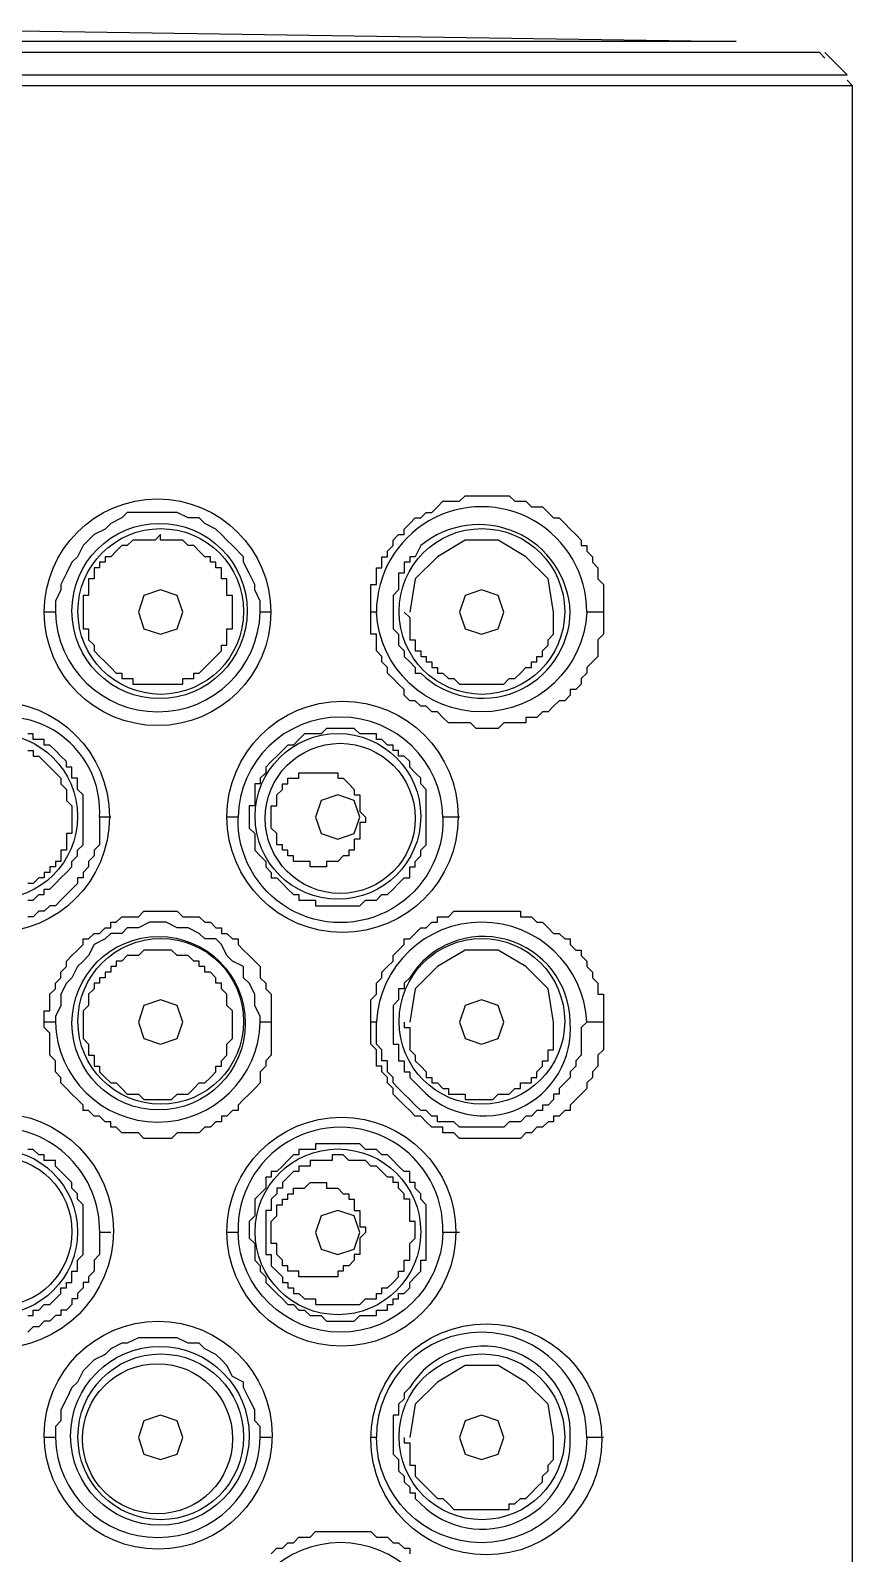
# Model space of a CAD drawing. Extents: x -1585 to -1165, y -4178 to -3881.
# Drawn here: x -1410.88 to -1406.47, y -3975.06 to -3966.88 of the extents above; entities that cross this region are included whole.
import ezdxf

# ---------------------------------------------------------------- set-up
doc = ezdxf.new("R2010")
doc.units = 0
doc.header["$LTSCALE"] = 7
doc.layers.add('DWG', color=7, linetype='CONTINUOUS')

msp = doc.modelspace()

# ---------------------------------------------------------------- linework, layer by layer
at = {"layer": 'DWG'}
for points in [[(-1415.0641, -3966.9416), (-1411.0776, -3966.8821), (-1407.0911, -3966.9416), (-1415.0343, -3966.9416)], [(-1415.5103, -3967.0011), (-1415.6591, -3967.1201), (-1406.4961, -3967.1201), (-1406.6151, -3967.0011)], [(-1406.6151, -3967.0308), (-1406.6448, -3967.0011), (-1406.6746, -3967.0011), (-1406.7043, -3967.0011), (-1406.7341, -3967.0011), (-1406.7638, -3967.0011), (-1406.7936, -3967.0011), (-1406.8233, -3967.0011), (-1406.8531, -3967.0011), (-1406.8828, -3967.0011), (-1406.9126, -3967.0011), (-1406.9721, -3967.0011), (-1407.0018, -3967.0011), (-1407.0316, -3967.0011), (-1407.0911, -3967.0011), (-1407.1506, -3967.0011), (-1407.2101, -3967.0011), (-1407.2398, -3967.0011), (-1407.2993, -3967.0011), (-1407.3588, -3967.0011), (-1407.4481, -3967.0011), (-1407.5076, -3967.0011), (-1407.5671, -3967.0011), (-1407.6266, -3967.0011), (-1407.7158, -3967.0011), (-1407.7753, -3967.0011), (-1407.8646, -3967.0011), (-1407.9538, -3967.0011), (-1408.0133, -3967.0011), (-1408.1026, -3967.0011), (-1408.1918, -3967.0011), (-1408.2811, -3967.0011), (-1408.3703, -3967.0011), (-1408.4596, -3967.0011), (-1408.5488, -3967.0011), (-1408.6381, -3967.0011), (-1408.7273, -3967.0011), (-1408.8463, -3967.0011), (-1408.9356, -3967.0011), (-1409.0248, -3967.0011), (-1409.1438, -3967.0011), (-1409.2331, -3967.0011), (-1409.3223, -3967.0011), (-1409.4413, -3967.0011), (-1409.8578, -3967.0011), (-1410.2446, -3967.0011), (-1410.4528, -3967.0011), (-1410.6611, -3967.0011), (-1410.8693, -3967.0011), (-1411.0776, -3967.0011)], [(-1406.4663, -3967.1796), (-1406.4961, -3967.1498)], [(-1409.5901, -3970.0058), (-1409.6198, -3970.0058), (-1409.6496, -3970.0058), (-1409.6496, -3969.9463), (-1409.6793, -3969.8868), (-1409.6793, -3969.8571), (-1409.7091, -3969.7976), (-1409.7388, -3969.7381), (-1409.7388, -3969.7083), (-1409.7983, -3969.6488), (-1409.8281, -3969.6191), (-1409.8578, -3969.5893), (-1409.8876, -3969.5596), (-1409.9471, -3969.5298), (-1409.9768, -3969.5001), (-1410.0363, -3969.5001), (-1410.0958, -3969.4703), (-1410.1553, -3969.4703), (-1410.1851, -3969.4703), (-1410.2446, -3969.4703), (-1410.3041, -3969.4703), (-1410.3636, -3969.4703), (-1410.3933, -3969.5001), (-1410.4528, -3969.5298), (-1410.4826, -3969.5596), (-1410.5421, -3969.5893), (-1410.5718, -3969.6191), (-1410.6016, -3969.6488), (-1410.6313, -3969.7083), (-1410.6611, -3969.7381), (-1410.6908, -3969.7976), (-1410.7206, -3969.8571), (-1410.7206, -3969.8868), (-1410.7503, -3969.9463), (-1410.7503, -3970.0058), (-1410.7801, -3970.0058), (-1410.8098, -3970.0058)], [(-1408.8761, -3970.0058), (-1408.8463, -3970.0356), (-1408.8463, -3970.0653), (-1408.8463, -3970.0951), (-1408.8463, -3970.1248), (-1408.8463, -3970.1546), (-1408.8166, -3970.1546), (-1408.8166, -3970.1843), (-1408.8166, -3970.2141), (-1408.7868, -3970.2141), (-1408.7868, -3970.2438), (-1408.7571, -3970.2438), (-1408.7571, -3970.2736), (-1408.7273, -3970.2736), (-1408.7273, -3970.3033), (-1408.6976, -3970.3033), (-1408.6976, -3970.3331), (-1408.6678, -3970.3331), (-1408.6381, -3970.3628), (-1408.6083, -3970.3628), (-1408.5786, -3970.3926), (-1408.5488, -3970.3926), (-1408.5191, -3970.3926), (-1408.4893, -3970.3926), (-1408.4596, -3970.3926), (-1408.4298, -3970.3926), (-1408.4001, -3970.3926), (-1408.3703, -3970.3926), (-1408.3406, -3970.3926), (-1408.3108, -3970.3628), (-1408.2811, -3970.3628), (-1408.2513, -3970.3331), (-1408.2216, -3970.3033), (-1408.1918, -3970.3033), (-1408.1918, -3970.2736), (-1408.1621, -3970.2736), (-1408.1621, -3970.2438), (-1408.1323, -3970.2438), (-1408.1323, -3970.2141), (-1408.1026, -3970.1843), (-1408.1026, -3970.1546), (-1408.0728, -3970.1248), (-1408.0728, -3970.0951), (-1408.0728, -3970.0653), (-1408.0728, -3970.0356), (-1408.0728, -3970.0058), (-1408.1026, -3969.8273), (-1408.2216, -3969.7083), (-1408.3703, -3969.6191), (-1408.5488, -3969.6191), (-1408.6976, -3969.7083), (-1408.8166, -3969.8273), (-1408.8463, -3970.0058)], [(-1410.8991, -3971.5528), (-1410.8693, -3971.5528), (-1410.8396, -3971.5231), (-1410.8098, -3971.5231), (-1410.8098, -3971.4933), (-1410.7801, -3971.4933), (-1410.7503, -3971.4636), (-1410.7206, -3971.4338), (-1410.6908, -3971.4041), (-1410.6611, -3971.3743), (-1410.6611, -3971.3446), (-1410.6313, -3971.3148), (-1410.6313, -3971.2851), (-1410.6016, -3971.2553), (-1410.6016, -3971.2256), (-1410.6016, -3971.1958), (-1410.6016, -3971.1661), (-1410.6016, -3971.1363), (-1410.6016, -3971.1066), (-1410.6016, -3971.0768), (-1410.6016, -3971.0471), (-1410.6016, -3971.0173), (-1410.6016, -3970.9876), (-1410.6313, -3970.9578), (-1410.6313, -3970.9281), (-1410.6313, -3970.8983), (-1410.6611, -3970.8983), (-1410.6611, -3970.8686), (-1410.6611, -3970.8388), (-1410.6908, -3970.8388), (-1410.6908, -3970.8091), (-1410.7206, -3970.7793), (-1410.7503, -3970.7496), (-1410.7801, -3970.7198), (-1410.8098, -3970.7198), (-1410.8098, -3970.6901), (-1410.8396, -3970.6901), (-1410.8693, -3970.6901), (-1410.8693, -3970.6603), (-1410.8991, -3970.6603)], [(-1410.8991, -3970.7496), (-1410.8693, -3970.7496), (-1410.8693, -3970.7793), (-1410.8396, -3970.7793), (-1410.8098, -3970.8091), (-1410.7801, -3970.8388), (-1410.7503, -3970.8686), (-1410.7206, -3970.8983), (-1410.7206, -3970.9281), (-1410.6908, -3970.9578), (-1410.6908, -3970.9876), (-1410.6908, -3971.0173), (-1410.6611, -3971.0471), (-1410.6611, -3971.0768), (-1410.6611, -3971.1066), (-1410.6611, -3971.1363), (-1410.6611, -3971.1661), (-1410.6611, -3971.1958), (-1410.6908, -3971.1958), (-1410.6908, -3971.2256), (-1410.6908, -3971.2553), (-1410.6908, -3971.2851), (-1410.7206, -3971.2851), (-1410.7206, -3971.3148), (-1410.7206, -3971.3446), (-1410.7503, -3971.3446), (-1410.7503, -3971.3743), (-1410.7801, -3971.3743), (-1410.7801, -3971.4041), (-1410.8098, -3971.4041), (-1410.8098, -3971.4338), (-1410.8396, -3971.4338), (-1410.8693, -3971.4636), (-1410.8991, -3971.4636)], [(-1410.4528, -3971.1066), (-1410.4826, -3971.1066), (-1410.5123, -3971.1066), (-1410.5123, -3971.1363), (-1410.5123, -3971.1661), (-1410.5123, -3971.1958), (-1410.5123, -3971.2256), (-1410.5123, -3971.2553), (-1410.5421, -3971.2851), (-1410.5421, -3971.3148), (-1410.5718, -3971.3446), (-1410.5718, -3971.3743), (-1410.6016, -3971.4041), (-1410.6016, -3971.4338), (-1410.6313, -3971.4338), (-1410.6313, -3971.4636), (-1410.6611, -3971.4933), (-1410.6908, -3971.5231), (-1410.7206, -3971.5528), (-1410.7503, -3971.5826), (-1410.7801, -3971.5826), (-1410.8098, -3971.6123), (-1410.8396, -3971.6123), (-1410.8693, -3971.6421), (-1410.8991, -3971.6421)], [(-1409.5901, -3972.2073), (-1409.6198, -3972.2073), (-1409.6496, -3972.2073), (-1409.6496, -3972.1776), (-1409.6793, -3972.1181), (-1409.6793, -3972.0586), (-1409.7091, -3971.9991), (-1409.7388, -3971.9693), (-1409.7388, -3971.9098), (-1409.7983, -3971.8801), (-1409.8281, -3971.8503), (-1409.8578, -3971.7908), (-1409.8876, -3971.7611), (-1409.9471, -3971.7611), (-1409.9768, -3971.7313), (-1410.0363, -3971.7016), (-1410.0958, -3971.7016), (-1410.1553, -3971.6718), (-1410.1851, -3971.6718), (-1410.2446, -3971.6718), (-1410.3041, -3971.7016), (-1410.3636, -3971.7016), (-1410.3933, -3971.7313), (-1410.4528, -3971.7313), (-1410.4826, -3971.7611), (-1410.5421, -3971.7908), (-1410.5718, -3971.8503), (-1410.6016, -3971.8801), (-1410.6313, -3971.9098), (-1410.6611, -3971.9693), (-1410.6908, -3971.9991), (-1410.7206, -3972.0586), (-1410.7206, -3972.1181), (-1410.7503, -3972.1776), (-1410.7503, -3972.2073), (-1410.7801, -3972.2073), (-1410.8098, -3972.2073)], [(-1408.8761, -3972.2073), (-1408.8761, -3972.2371), (-1408.8463, -3972.2371), (-1408.8463, -3972.2668), (-1408.8463, -3972.2966), (-1408.8463, -3972.3263), (-1408.8463, -3972.3561), (-1408.8166, -3972.3858), (-1408.8166, -3972.4156), (-1408.7868, -3972.4453), (-1408.7571, -3972.4751), (-1408.7571, -3972.5048), (-1408.7273, -3972.5048), (-1408.7273, -3972.5346), (-1408.6976, -3972.5346), (-1408.6678, -3972.5643), (-1408.6381, -3972.5643), (-1408.6381, -3972.5941), (-1408.6083, -3972.5941), (-1408.5786, -3972.5941), (-1408.5488, -3972.5941), (-1408.5488, -3972.6238), (-1408.5191, -3972.6238), (-1408.4893, -3972.6238), (-1408.4596, -3972.6238), (-1408.4298, -3972.6238), (-1408.4001, -3972.6238), (-1408.3703, -3972.5941), (-1408.3406, -3972.5941), (-1408.3108, -3972.5941), (-1408.2811, -3972.5643), (-1408.2513, -3972.5643), (-1408.2513, -3972.5346), (-1408.2216, -3972.5346), (-1408.1918, -3972.5346), (-1408.1918, -3972.5048), (-1408.1621, -3972.5048), (-1408.1621, -3972.4751), (-1408.1323, -3972.4453), (-1408.1323, -3972.4156), (-1408.1026, -3972.4156), (-1408.1026, -3972.3858), (-1408.1026, -3972.3561), (-1408.0728, -3972.3561), (-1408.0728, -3972.3263), (-1408.0728, -3972.2966), (-1408.0728, -3972.2668), (-1408.0728, -3972.2371), (-1408.0728, -3972.2073), (-1408.1026, -3972.0288), (-1408.2216, -3971.9098), (-1408.3703, -3971.8206), (-1408.5488, -3971.8206), (-1408.6976, -3971.9098), (-1408.8166, -3972.0288), (-1408.8463, -3972.2073)], [(-1407.8051, -3972.2073), (-1407.8348, -3972.2073), (-1407.8646, -3972.2073), (-1407.8943, -3972.2073), (-1407.9241, -3972.2371), (-1407.9241, -3972.2966), (-1407.9241, -3972.3263), (-1407.9241, -3972.3561), (-1407.9241, -3972.3858), (-1407.9538, -3972.4156), (-1407.9538, -3972.4453), (-1407.9836, -3972.4751), (-1407.9836, -3972.5048), (-1408.0133, -3972.5346), (-1408.0431, -3972.5643), (-1408.0431, -3972.5941), (-1408.0728, -3972.5941), (-1408.0728, -3972.6238), (-1408.1026, -3972.6536), (-1408.1323, -3972.6536), (-1408.1323, -3972.6833), (-1408.1621, -3972.6833), (-1408.1918, -3972.7131), (-1408.2216, -3972.7131), (-1408.2513, -3972.7428), (-1408.2811, -3972.7428), (-1408.3108, -3972.7428), (-1408.3406, -3972.7726), (-1408.3703, -3972.7726), (-1408.4001, -3972.7726), (-1408.4298, -3972.7726), (-1408.4596, -3972.7726), (-1408.4893, -3972.7726), (-1408.5191, -3972.7726), (-1408.5488, -3972.7726), (-1408.5786, -3972.7726), (-1408.6083, -3972.7428), (-1408.6381, -3972.7428), (-1408.6678, -3972.7428), (-1408.6976, -3972.7428), (-1408.6976, -3972.7131), (-1408.7273, -3972.7131), (-1408.7571, -3972.6833), (-1408.7868, -3972.6833), (-1408.8166, -3972.6536), (-1408.8463, -3972.6238), (-1408.8761, -3972.5941), (-1408.9058, -3972.5643), (-1408.9356, -3972.5346), (-1408.9356, -3972.5048), (-1408.9653, -3972.4751), (-1408.9653, -3972.4453), (-1408.9653, -3972.4156), (-1408.9951, -3972.4156), (-1408.9951, -3972.3858), (-1408.9951, -3972.3561), (-1409.0248, -3972.3263), (-1409.0248, -3972.2966), (-1409.0248, -3972.2668), (-1409.0248, -3972.2073), (-1409.0546, -3972.2073)], [(-1410.8991, -3973.7841), (-1410.8693, -3973.7841), (-1410.8693, -3973.7543), (-1410.8396, -3973.7543), (-1410.8098, -3973.7246), (-1410.7801, -3973.7246), (-1410.7503, -3973.6948), (-1410.7206, -3973.6651), (-1410.7206, -3973.6353), (-1410.6908, -3973.6353), (-1410.6908, -3973.6056), (-1410.6611, -3973.6056), (-1410.6611, -3973.5758), (-1410.6611, -3973.5461), (-1410.6313, -3973.5461), (-1410.6313, -3973.5163), (-1410.6313, -3973.4866), (-1410.6016, -3973.4568), (-1410.6016, -3973.4271), (-1410.6016, -3973.3973), (-1410.6016, -3973.3676), (-1410.6016, -3973.3378), (-1410.6016, -3973.3081), (-1410.6016, -3973.2783), (-1410.6016, -3973.2486), (-1410.6016, -3973.2188), (-1410.6016, -3973.1891), (-1410.6313, -3973.1593), (-1410.6313, -3973.1296), (-1410.6611, -3973.0998), (-1410.6611, -3973.0701), (-1410.6908, -3973.0403), (-1410.7206, -3973.0106), (-1410.7503, -3972.9808), (-1410.7503, -3972.9511), (-1410.7801, -3972.9511), (-1410.8098, -3972.9511), (-1410.8098, -3972.9213), (-1410.8396, -3972.9213), (-1410.8693, -3972.8916), (-1410.8991, -3972.8916)], [(-1410.4528, -3973.3378), (-1410.4826, -3973.3378), (-1410.5123, -3973.3378), (-1410.5123, -3973.3676), (-1410.5123, -3973.3973), (-1410.5123, -3973.4271), (-1410.5123, -3973.4568), (-1410.5421, -3973.4866), (-1410.5421, -3973.5163), (-1410.5421, -3973.5461), (-1410.5718, -3973.5758), (-1410.5718, -3973.6056), (-1410.6016, -3973.6056), (-1410.6016, -3973.6353), (-1410.6313, -3973.6651), (-1410.6313, -3973.6948), (-1410.6611, -3973.6948), (-1410.6611, -3973.7246), (-1410.6908, -3973.7543), (-1410.7206, -3973.7543), (-1410.7206, -3973.7841), (-1410.7503, -3973.7841), (-1410.7801, -3973.8138), (-1410.8098, -3973.8138), (-1410.8396, -3973.8436), (-1410.8693, -3973.8436), (-1410.8991, -3973.8733)], [(-1409.5901, -3974.4386), (-1409.6198, -3974.4386), (-1409.6496, -3974.4386), (-1409.6496, -3974.3791), (-1409.6793, -3974.3493), (-1409.6793, -3974.2898), (-1409.7091, -3974.2303), (-1409.7388, -3974.1708), (-1409.7388, -3974.1411), (-1409.7983, -3974.1113), (-1409.8281, -3974.0518), (-1409.8578, -3974.0221), (-1409.8876, -3973.9923), (-1409.9471, -3973.9626), (-1409.9768, -3973.9328), (-1410.0363, -3973.9328), (-1410.0958, -3973.9031), (-1410.1553, -3973.9031), (-1410.1851, -3973.9031), (-1410.2446, -3973.9031), (-1410.3041, -3973.9031), (-1410.3636, -3973.9328), (-1410.3933, -3973.9328), (-1410.4528, -3973.9626), (-1410.4826, -3973.9923), (-1410.5421, -3974.0221), (-1410.5718, -3974.0518), (-1410.6016, -3974.0816), (-1410.6313, -3974.1411), (-1410.6611, -3974.1708), (-1410.6908, -3974.2303), (-1410.7206, -3974.2898), (-1410.7206, -3974.3493), (-1410.7503, -3974.3791), (-1410.7503, -3974.4386), (-1410.7801, -3974.4386), (-1410.8098, -3974.4386)], [(-1408.8761, -3974.4386), (-1408.8761, -3974.4683), (-1408.8463, -3974.4683), (-1408.8463, -3974.4981), (-1408.8463, -3974.5278), (-1408.8463, -3974.5576), (-1408.8463, -3974.5873), (-1408.8166, -3974.5873), (-1408.8166, -3974.6171), (-1408.8166, -3974.6468), (-1408.7868, -3974.6766), (-1408.7571, -3974.7063), (-1408.7273, -3974.7361), (-1408.6976, -3974.7658), (-1408.6678, -3974.7658), (-1408.6381, -3974.7956), (-1408.6083, -3974.8253), (-1408.5786, -3974.8253), (-1408.5488, -3974.8253), (-1408.5191, -3974.8253), (-1408.4893, -3974.8253), (-1408.4596, -3974.8253), (-1408.4298, -3974.8253), (-1408.4001, -3974.8253), (-1408.3703, -3974.8253), (-1408.3406, -3974.8253), (-1408.3108, -3974.8253), (-1408.3108, -3974.7956), (-1408.2811, -3974.7956), (-1408.2513, -3974.7658), (-1408.2216, -3974.7658), (-1408.1918, -3974.7361), (-1408.1621, -3974.7063), (-1408.1323, -3974.6766), (-1408.1323, -3974.6468), (-1408.1026, -3974.6171), (-1408.1026, -3974.5873), (-1408.0728, -3974.5576), (-1408.0728, -3974.5278), (-1408.0728, -3974.4981), (-1408.0728, -3974.4683), (-1408.0728, -3974.4386), (-1408.1026, -3974.2601), (-1408.2216, -3974.1411), (-1408.3703, -3974.0518), (-1408.5488, -3974.0518), (-1408.6976, -3974.1411), (-1408.8166, -3974.2601), (-1408.8463, -3974.4386)], [(-1409.5901, -3975.0633), (-1409.5603, -3975.0336), (-1409.5306, -3975.0336), (-1409.5008, -3975.0038), (-1409.4711, -3975.0038), (-1409.4413, -3974.9741), (-1409.4116, -3974.9741), (-1409.3818, -3974.9741), (-1409.3521, -3974.9443), (-1409.3223, -3974.9443), (-1409.2926, -3974.9443), (-1409.2628, -3974.9443), (-1409.2331, -3974.9443), (-1409.2033, -3974.9443), (-1409.1736, -3974.9443), (-1409.1438, -3974.9443), (-1409.1141, -3974.9443), (-1409.0843, -3974.9443), (-1409.0546, -3974.9443), (-1409.0248, -3974.9741), (-1408.9951, -3974.9741), (-1408.9653, -3974.9741), (-1408.9356, -3975.0038), (-1408.9058, -3975.0038), (-1408.8761, -3975.0336), (-1408.8463, -3975.0336), (-1408.8463, -3975.0633)]]:
    msp.add_lwpolyline(points, dxfattribs=at)
for points in [[(-1406.4663, -4033.5221), (-1406.4663, -3967.1796), (-1415.6591, -3967.1796), (-1415.6591, -4033.5221)], [(-1409.0546, -3970.0058), (-1409.0546, -3969.9761), (-1409.0546, -3969.9463), (-1409.0546, -3969.9166), (-1409.0546, -3969.8868), (-1409.0546, -3969.8571), (-1409.0248, -3969.8571), (-1409.0248, -3969.8273), (-1409.0248, -3969.7976), (-1409.0248, -3969.7678), (-1408.9951, -3969.7678), (-1408.9951, -3969.7381), (-1408.9951, -3969.7083), (-1408.9653, -3969.7083), (-1408.9653, -3969.6786), (-1408.9356, -3969.6488), (-1408.9356, -3969.6191), (-1408.9058, -3969.5893), (-1408.8761, -3969.5893), (-1408.8761, -3969.5596), (-1408.8463, -3969.5298), (-1408.8166, -3969.5001), (-1408.7868, -3969.5001), (-1408.7571, -3969.4703), (-1408.7273, -3969.4703), (-1408.6976, -3969.4406), (-1408.6678, -3969.4108), (-1408.6381, -3969.4108), (-1408.6083, -3969.4108), (-1408.5786, -3969.4108), (-1408.5488, -3969.3811), (-1408.5191, -3969.3811), (-1408.4893, -3969.3811), (-1408.4596, -3969.3811), (-1408.4298, -3969.3811), (-1408.4001, -3969.3811), (-1408.3703, -3969.3811), (-1408.3406, -3969.3811), (-1408.3108, -3969.3811), (-1408.2811, -3969.4108), (-1408.2513, -3969.4108), (-1408.2216, -3969.4108), (-1408.1918, -3969.4406), (-1408.1621, -3969.4406), (-1408.1323, -3969.4406), (-1408.1026, -3969.4703), (-1408.0728, -3969.5001), (-1408.0431, -3969.5001), (-1408.0133, -3969.5298), (-1407.9836, -3969.5596), (-1407.9538, -3969.5893), (-1407.9241, -3969.6191), (-1407.9241, -3969.6488), (-1407.8943, -3969.6488), (-1407.8943, -3969.6786), (-1407.8646, -3969.7083), (-1407.8646, -3969.7381), (-1407.8348, -3969.7678), (-1407.8348, -3969.7976), (-1407.8348, -3969.8273), (-1407.8051, -3969.8571), (-1407.8051, -3969.8868), (-1407.8051, -3969.9166), (-1407.8051, -3969.9463), (-1407.8051, -3969.9761), (-1407.8051, -3970.0058), (-1407.8051, -3970.0356), (-1407.8051, -3970.0653), (-1407.8051, -3970.0951), (-1407.8051, -3970.1248), (-1407.8348, -3970.1546), (-1407.8348, -3970.2141), (-1407.8348, -3970.2438), (-1407.8646, -3970.2736), (-1407.8943, -3970.3033), (-1407.8943, -3970.3331), (-1407.9241, -3970.3628), (-1407.9241, -3970.3926), (-1407.9538, -3970.4223), (-1407.9836, -3970.4223), (-1407.9836, -3970.4521), (-1408.0133, -3970.4818), (-1408.0431, -3970.4818), (-1408.0728, -3970.5116), (-1408.1026, -3970.5413), (-1408.1323, -3970.5413), (-1408.1621, -3970.5711), (-1408.1918, -3970.5711), (-1408.2216, -3970.5711), (-1408.2216, -3970.6008), (-1408.2513, -3970.6008), (-1408.2811, -3970.6008), (-1408.3108, -3970.6008), (-1408.3406, -3970.6008), (-1408.3703, -3970.6306), (-1408.4001, -3970.6306), (-1408.4298, -3970.6306), (-1408.4596, -3970.6306), (-1408.4893, -3970.6306), (-1408.5191, -3970.6008), (-1408.5488, -3970.6008), (-1408.5786, -3970.6008), (-1408.6083, -3970.6008), (-1408.6381, -3970.6008), (-1408.6678, -3970.5711), (-1408.6976, -3970.5413), (-1408.7273, -3970.5413), (-1408.7571, -3970.5116), (-1408.7868, -3970.5116), (-1408.8166, -3970.4818), (-1408.8463, -3970.4818), (-1408.8761, -3970.4521), (-1408.8761, -3970.4223), (-1408.9058, -3970.3926), (-1408.9356, -3970.3628), (-1408.9653, -3970.3331), (-1408.9653, -3970.3033), (-1408.9951, -3970.2736), (-1408.9951, -3970.2438), (-1409.0248, -3970.2141), (-1409.0248, -3970.1843), (-1409.0248, -3970.1546), (-1409.0248, -3970.1248), (-1409.0546, -3970.1248), (-1409.0546, -3970.0951), (-1409.0546, -3970.0653), (-1409.0546, -3970.0356)], [(-1410.6016, -3970.0058), (-1410.6016, -3970.0356), (-1410.6016, -3970.0653), (-1410.6016, -3970.0951), (-1410.5718, -3970.0951), (-1410.5718, -3970.1248), (-1410.5718, -3970.1546), (-1410.5421, -3970.1843), (-1410.5421, -3970.2141), (-1410.5123, -3970.2438), (-1410.4826, -3970.2736), (-1410.4528, -3970.3033), (-1410.4231, -3970.3331), (-1410.3933, -3970.3331), (-1410.3933, -3970.3628), (-1410.3636, -3970.3628), (-1410.3338, -3970.3628), (-1410.3338, -3970.3926), (-1410.3041, -3970.3926), (-1410.2743, -3970.3926), (-1410.2446, -3970.3926), (-1410.2148, -3970.3926), (-1410.1851, -3970.3926), (-1410.1553, -3970.3926), (-1410.1256, -3970.3926), (-1410.0958, -3970.3926), (-1410.0661, -3970.3926), (-1410.0661, -3970.3628), (-1410.0363, -3970.3628), (-1410.0066, -3970.3628), (-1410.0066, -3970.3331), (-1409.9768, -3970.3331), (-1409.9471, -3970.3033), (-1409.9173, -3970.2736), (-1409.8876, -3970.2438), (-1409.8578, -3970.2141), (-1409.8578, -3970.1843), (-1409.8281, -3970.1843), (-1409.8281, -3970.1546), (-1409.8281, -3970.1248), (-1409.8281, -3970.0951), (-1409.7983, -3970.0951), (-1409.7983, -3970.0653), (-1409.7983, -3970.0356), (-1409.7983, -3970.0058), (-1409.7983, -3969.9761), (-1409.7983, -3969.9463), (-1409.7983, -3969.9166), (-1409.8281, -3969.9166), (-1409.8281, -3969.8868), (-1409.8281, -3969.8571), (-1409.8281, -3969.8273), (-1409.8578, -3969.8273), (-1409.8578, -3969.7976), (-1409.8578, -3969.7678), (-1409.8876, -3969.7678), (-1409.8876, -3969.7381), (-1409.9173, -3969.7381), (-1409.9173, -3969.7083), (-1409.9471, -3969.7083), (-1409.9768, -3969.6786), (-1410.0066, -3969.6488), (-1410.0363, -3969.6488), (-1410.0661, -3969.6191), (-1410.0958, -3969.6191), (-1410.1256, -3969.6191), (-1410.1553, -3969.6191), (-1410.1851, -3969.6191), (-1410.1851, -3969.5893), (-1410.2148, -3969.6191), (-1410.2446, -3969.6191), (-1410.2743, -3969.6191), (-1410.3041, -3969.6191), (-1410.3338, -3969.6191), (-1410.3636, -3969.6488), (-1410.3933, -3969.6488), (-1410.4231, -3969.6786), (-1410.4528, -3969.7083), (-1410.4826, -3969.7083), (-1410.4826, -3969.7381), (-1410.5123, -3969.7381), (-1410.5123, -3969.7678), (-1410.5421, -3969.7678), (-1410.5421, -3969.7976), (-1410.5421, -3969.8273), (-1410.5718, -3969.8273), (-1410.5718, -3969.8571), (-1410.5718, -3969.8868), (-1410.5718, -3969.9166), (-1410.6016, -3969.9166), (-1410.6016, -3969.9463), (-1410.6016, -3969.9761)], [(-1410.3041, -3970.0058), (-1410.2743, -3970.0951), (-1410.1851, -3970.1248), (-1410.0958, -3970.0951), (-1410.0661, -3970.0058), (-1410.0958, -3969.9166), (-1410.1851, -3969.8868), (-1410.2743, -3969.9166)], [(-1408.5786, -3970.0058), (-1408.5488, -3970.0951), (-1408.4596, -3970.1248), (-1408.3703, -3970.0951), (-1408.3406, -3970.0058), (-1408.3703, -3969.9166), (-1408.4596, -3969.8868), (-1408.5488, -3969.9166)], [(-1409.7091, -3971.1066), (-1409.7091, -3971.1363), (-1409.7091, -3971.1661), (-1409.6793, -3971.1958), (-1409.6793, -3971.2256), (-1409.6793, -3971.2553), (-1409.6793, -3971.2851), (-1409.6496, -3971.3148), (-1409.6198, -3971.3446), (-1409.6198, -3971.3743), (-1409.5901, -3971.4041), (-1409.5901, -3971.4338), (-1409.5603, -3971.4338), (-1409.5306, -3971.4636), (-1409.5008, -3971.4933), (-1409.4711, -3971.5231), (-1409.4413, -3971.5231), (-1409.4413, -3971.5528), (-1409.4116, -3971.5528), (-1409.3818, -3971.5528), (-1409.3521, -3971.5528), (-1409.3521, -3971.5826), (-1409.3223, -3971.5826), (-1409.2926, -3971.5826), (-1409.2628, -3971.5826), (-1409.2331, -3971.5826), (-1409.2033, -3971.5826), (-1409.1736, -3971.5826), (-1409.1438, -3971.5826), (-1409.1141, -3971.5826), (-1409.0843, -3971.5528), (-1409.0546, -3971.5528), (-1409.0248, -3971.5528), (-1408.9951, -3971.5231), (-1408.9653, -3971.5231), (-1408.9356, -3971.4933), (-1408.9058, -3971.4636), (-1408.8761, -3971.4338), (-1408.8463, -3971.4338), (-1408.8463, -3971.4041), (-1408.8463, -3971.3743), (-1408.8166, -3971.3743), (-1408.8166, -3971.3446), (-1408.7868, -3971.3148), (-1408.7868, -3971.2851), (-1408.7571, -3971.2553), (-1408.7571, -3971.2256), (-1408.7571, -3971.1958), (-1408.7571, -3971.1661), (-1408.7571, -3971.1363), (-1408.7571, -3971.1066), (-1408.7571, -3971.0768), (-1408.7571, -3971.0471), (-1408.7571, -3971.0173), (-1408.7571, -3970.9876), (-1408.7571, -3970.9578), (-1408.7868, -3970.9281), (-1408.7868, -3970.8983), (-1408.8166, -3970.8686), (-1408.8463, -3970.8388), (-1408.8463, -3970.8091), (-1408.8761, -3970.7793), (-1408.9058, -3970.7793), (-1408.9058, -3970.7496), (-1408.9356, -3970.7496), (-1408.9356, -3970.7198), (-1408.9653, -3970.7198), (-1408.9951, -3970.6901), (-1409.0248, -3970.6901), (-1409.0248, -3970.6603), (-1409.0546, -3970.6603), (-1409.0843, -3970.6603), (-1409.1141, -3970.6603), (-1409.1438, -3970.6306), (-1409.1736, -3970.6306), (-1409.2033, -3970.6306), (-1409.2331, -3970.6306), (-1409.2628, -3970.6306), (-1409.2926, -3970.6306), (-1409.3223, -3970.6603), (-1409.3521, -3970.6603), (-1409.3818, -3970.6603), (-1409.4116, -3970.6603), (-1409.4413, -3970.6901), (-1409.4711, -3970.7198), (-1409.5008, -3970.7198), (-1409.5306, -3970.7496), (-1409.5603, -3970.7793), (-1409.5901, -3970.8091), (-1409.6198, -3970.8388), (-1409.6198, -3970.8686), (-1409.6496, -3970.8983), (-1409.6496, -3970.9281), (-1409.6793, -3970.9281), (-1409.6793, -3970.9578), (-1409.6793, -3970.9876), (-1409.6793, -3971.0173), (-1409.6793, -3971.0471), (-1409.7091, -3971.0471), (-1409.7091, -3971.0768)], [(-1409.5901, -3971.1066), (-1409.5901, -3971.0768), (-1409.5901, -3971.0471), (-1409.5603, -3971.0471), (-1409.5603, -3971.0173), (-1409.5603, -3970.9876), (-1409.5306, -3970.9578), (-1409.5306, -3970.9281), (-1409.5008, -3970.9281), (-1409.5008, -3970.8983), (-1409.4711, -3970.8983), (-1409.4413, -3970.8983), (-1409.4413, -3970.8686), (-1409.4116, -3970.8686), (-1409.3818, -3970.8686), (-1409.3521, -3970.8686), (-1409.3223, -3970.8686), (-1409.2926, -3970.8686), (-1409.2628, -3970.8686), (-1409.2331, -3970.8686), (-1409.2331, -3970.8983), (-1409.2033, -3970.8983), (-1409.1736, -3970.9281), (-1409.1438, -3970.9578), (-1409.1438, -3970.9876), (-1409.1141, -3970.9876), (-1409.1141, -3971.0173), (-1409.1141, -3971.0471), (-1409.1141, -3971.0768), (-1409.0843, -3971.1066), (-1409.0843, -3971.1363), (-1409.1141, -3971.1363), (-1409.1141, -3971.1661), (-1409.1141, -3971.1958), (-1409.1141, -3971.2256), (-1409.1438, -3971.2256), (-1409.1438, -3971.2553), (-1409.1438, -3971.2851), (-1409.1736, -3971.2851), (-1409.1736, -3971.3148), (-1409.2033, -3971.3148), (-1409.2331, -3971.3446), (-1409.2628, -3971.3446), (-1409.2926, -3971.3446), (-1409.2926, -3971.3743), (-1409.3223, -3971.3743), (-1409.3521, -3971.3743), (-1409.3818, -3971.3743), (-1409.3818, -3971.3446), (-1409.4116, -3971.3446), (-1409.4413, -3971.3446), (-1409.4711, -3971.3446), (-1409.4711, -3971.3148), (-1409.5008, -3971.3148), (-1409.5008, -3971.2851), (-1409.5306, -3971.2851), (-1409.5306, -3971.2553), (-1409.5603, -3971.2553), (-1409.5603, -3971.2256), (-1409.5603, -3971.1958), (-1409.5901, -3971.1661), (-1409.5901, -3971.1363)], [(-1409.3521, -3971.1066), (-1409.3223, -3971.1958), (-1409.2331, -3971.2256), (-1409.1438, -3971.1958), (-1409.1141, -3971.1066), (-1409.1438, -3971.0173), (-1409.2331, -3970.9876), (-1409.3223, -3971.0173)], [(-1410.8098, -3972.2073), (-1410.8098, -3972.1776), (-1410.8098, -3972.1478), (-1410.7801, -3972.1478), (-1410.7801, -3972.1181), (-1410.7801, -3972.0883), (-1410.7801, -3972.0586), (-1410.7503, -3972.0288), (-1410.7503, -3971.9991), (-1410.7206, -3971.9693), (-1410.7206, -3971.9396), (-1410.6908, -3971.9098), (-1410.6908, -3971.8801), (-1410.6611, -3971.8503), (-1410.6313, -3971.8206), (-1410.6016, -3971.7908), (-1410.6016, -3971.7611), (-1410.5718, -3971.7611), (-1410.5421, -3971.7313), (-1410.5123, -3971.7313), (-1410.4826, -3971.7016), (-1410.4528, -3971.7016), (-1410.4528, -3971.6718), (-1410.4231, -3971.6718), (-1410.3933, -3971.6421), (-1410.3636, -3971.6421), (-1410.3338, -3971.6421), (-1410.3041, -3971.6421), (-1410.2743, -3971.6123), (-1410.2446, -3971.6123), (-1410.2148, -3971.6123), (-1410.1851, -3971.6123), (-1410.1553, -3971.6123), (-1410.1256, -3971.6123), (-1410.0958, -3971.6123), (-1410.0661, -3971.6421), (-1410.0363, -3971.6421), (-1410.0066, -3971.6421), (-1409.9768, -3971.6421), (-1409.9471, -3971.6718), (-1409.9173, -3971.6718), (-1409.8876, -3971.7016), (-1409.8578, -3971.7016), (-1409.8578, -3971.7313), (-1409.8281, -3971.7313), (-1409.7983, -3971.7611), (-1409.7686, -3971.7611), (-1409.7686, -3971.7908), (-1409.7388, -3971.8206), (-1409.7091, -3971.8503), (-1409.6793, -3971.8801), (-1409.6496, -3971.9098), (-1409.6496, -3971.9396), (-1409.6496, -3971.9693), (-1409.6198, -3971.9991), (-1409.6198, -3972.0288), (-1409.5901, -3972.0586), (-1409.5901, -3972.0883), (-1409.5901, -3972.1181), (-1409.5901, -3972.1478), (-1409.5901, -3972.1776), (-1409.5901, -3972.2073), (-1409.5901, -3972.2371), (-1409.5901, -3972.2668), (-1409.5901, -3972.2966), (-1409.5901, -3972.3263), (-1409.5901, -3972.3561), (-1409.5901, -3972.3858), (-1409.6198, -3972.4156), (-1409.6198, -3972.4453), (-1409.6496, -3972.4751), (-1409.6496, -3972.5048), (-1409.6496, -3972.5346), (-1409.6793, -3972.5643), (-1409.7091, -3972.5941), (-1409.7388, -3972.6238), (-1409.7686, -3972.6536), (-1409.7686, -3972.6833), (-1409.7983, -3972.6833), (-1409.8281, -3972.7131), (-1409.8578, -3972.7131), (-1409.8578, -3972.7428), (-1409.8876, -3972.7428), (-1409.9173, -3972.7726), (-1409.9471, -3972.7726), (-1409.9768, -3972.8023), (-1410.0066, -3972.8023), (-1410.0363, -3972.8023), (-1410.0661, -3972.8023), (-1410.0958, -3972.8023), (-1410.1256, -3972.8321), (-1410.1553, -3972.8321), (-1410.1851, -3972.8321), (-1410.2148, -3972.8321), (-1410.2446, -3972.8321), (-1410.2743, -3972.8321), (-1410.3041, -3972.8023), (-1410.3338, -3972.8023), (-1410.3636, -3972.8023), (-1410.3933, -3972.8023), (-1410.4231, -3972.7726), (-1410.4528, -3972.7726), (-1410.4528, -3972.7428), (-1410.4826, -3972.7428), (-1410.5123, -3972.7131), (-1410.5421, -3972.7131), (-1410.5718, -3972.6833), (-1410.6016, -3972.6833), (-1410.6016, -3972.6536), (-1410.6313, -3972.6238), (-1410.6611, -3972.5941), (-1410.6908, -3972.5643), (-1410.7206, -3972.5346), (-1410.7206, -3972.5048), (-1410.7503, -3972.4751), (-1410.7503, -3972.4453), (-1410.7503, -3972.4156), (-1410.7801, -3972.3858), (-1410.7801, -3972.3561), (-1410.7801, -3972.3263), (-1410.7801, -3972.2966), (-1410.7801, -3972.2668), (-1410.8098, -3972.2371)], [(-1409.0546, -3972.2073), (-1409.0546, -3972.1776), (-1409.0546, -3972.1478), (-1409.0546, -3972.1181), (-1409.0546, -3972.0883), (-1409.0248, -3972.0586), (-1409.0248, -3972.0288), (-1409.0248, -3971.9991), (-1408.9951, -3971.9693), (-1408.9951, -3971.9396), (-1408.9653, -3971.9098), (-1408.9356, -3971.8801), (-1408.9356, -3971.8503), (-1408.9058, -3971.8206), (-1408.8761, -3971.7908), (-1408.8761, -3971.7611), (-1408.8463, -3971.7611), (-1408.8166, -3971.7313), (-1408.7868, -3971.7016), (-1408.7571, -3971.7016), (-1408.7273, -3971.6718), (-1408.6976, -3971.6718), (-1408.6976, -3971.6421), (-1408.6678, -3971.6421), (-1408.6381, -3971.6421), (-1408.6083, -3971.6123), (-1408.5786, -3971.6123), (-1408.5488, -3971.6123), (-1408.5191, -3971.6123), (-1408.4893, -3971.6123), (-1408.4596, -3971.6123), (-1408.4298, -3971.6123), (-1408.4001, -3971.6123), (-1408.3703, -3971.6123), (-1408.3406, -3971.6123), (-1408.3108, -3971.6123), (-1408.2811, -3971.6123), (-1408.2513, -3971.6123), (-1408.2513, -3971.6421), (-1408.2216, -3971.6421), (-1408.1918, -3971.6421), (-1408.1621, -3971.6718), (-1408.1323, -3971.6718), (-1408.1026, -3971.7016), (-1408.0728, -3971.7313), (-1408.0431, -3971.7313), (-1408.0133, -3971.7611), (-1407.9836, -3971.7611), (-1407.9836, -3971.7908), (-1407.9538, -3971.8206), (-1407.9241, -3971.8206), (-1407.9241, -3971.8503), (-1407.8943, -3971.8801), (-1407.8943, -3971.9098), (-1407.8646, -3971.9396), (-1407.8646, -3971.9693), (-1407.8348, -3971.9991), (-1407.8348, -3972.0288), (-1407.8348, -3972.0586), (-1407.8051, -3972.0586), (-1407.8051, -3972.0883), (-1407.8051, -3972.1181), (-1407.8051, -3972.1478), (-1407.8051, -3972.1776), (-1407.8051, -3972.2073), (-1407.8051, -3972.2668), (-1407.8051, -3972.2966), (-1407.8051, -3972.3263), (-1407.8051, -3972.3561), (-1407.8348, -3972.3858), (-1407.8348, -3972.4156), (-1407.8348, -3972.4453), (-1407.8646, -3972.4751), (-1407.8646, -3972.5048), (-1407.8943, -3972.5346), (-1407.8943, -3972.5643), (-1407.9241, -3972.5941), (-1407.9538, -3972.6238), (-1407.9836, -3972.6536), (-1407.9836, -3972.6833), (-1408.0133, -3972.6833), (-1408.0431, -3972.7131), (-1408.0728, -3972.7131), (-1408.0728, -3972.7428), (-1408.1026, -3972.7428), (-1408.1323, -3972.7726), (-1408.1621, -3972.7726), (-1408.1918, -3972.8023), (-1408.2216, -3972.8023), (-1408.2513, -3972.8321), (-1408.2811, -3972.8321), (-1408.3108, -3972.8321), (-1408.3406, -3972.8321), (-1408.3703, -3972.8321), (-1408.4001, -3972.8321), (-1408.4298, -3972.8321), (-1408.4596, -3972.8321), (-1408.4893, -3972.8321), (-1408.5191, -3972.8321), (-1408.5488, -3972.8321), (-1408.5786, -3972.8321), (-1408.6083, -3972.8023), (-1408.6381, -3972.8023), (-1408.6678, -3972.8023), (-1408.6678, -3972.7726), (-1408.6976, -3972.7726), (-1408.7273, -3972.7726), (-1408.7571, -3972.7428), (-1408.7868, -3972.7131), (-1408.8166, -3972.7131), (-1408.8463, -3972.6833), (-1408.8761, -3972.6536), (-1408.9058, -3972.6238), (-1408.9356, -3972.5941), (-1408.9356, -3972.5643), (-1408.9653, -3972.5346), (-1408.9653, -3972.5048), (-1408.9951, -3972.4751), (-1408.9951, -3972.4453), (-1409.0248, -3972.4453), (-1409.0248, -3972.4156), (-1409.0248, -3972.3858), (-1409.0248, -3972.3561), (-1409.0546, -3972.3263), (-1409.0546, -3972.2966), (-1409.0546, -3972.2668)], [(-1409.7983, -3972.2073), (-1409.7983, -3972.1776), (-1409.7983, -3972.1478), (-1409.8281, -3972.1181), (-1409.8281, -3972.0883), (-1409.8281, -3972.0586), (-1409.8578, -3972.0288), (-1409.8578, -3971.9991), (-1409.8876, -3971.9991), (-1409.8876, -3971.9693), (-1409.9173, -3971.9396), (-1409.9471, -3971.9396), (-1409.9471, -3971.9098), (-1409.9768, -3971.9098), (-1409.9768, -3971.8801), (-1410.0066, -3971.8801), (-1410.0363, -3971.8503), (-1410.0661, -3971.8503), (-1410.0958, -3971.8503), (-1410.1256, -3971.8206), (-1410.1553, -3971.8206), (-1410.1851, -3971.8206), (-1410.2148, -3971.8206), (-1410.2446, -3971.8206), (-1410.2743, -3971.8206), (-1410.3041, -3971.8503), (-1410.3338, -3971.8503), (-1410.3636, -3971.8503), (-1410.3933, -3971.8801), (-1410.4231, -3971.8801), (-1410.4231, -3971.9098), (-1410.4528, -3971.9098), (-1410.4528, -3971.9396), (-1410.4826, -3971.9396), (-1410.4826, -3971.9693), (-1410.5123, -3971.9693), (-1410.5123, -3971.9991), (-1410.5421, -3971.9991), (-1410.5421, -3972.0288), (-1410.5718, -3972.0586), (-1410.5718, -3972.0883), (-1410.5718, -3972.1181), (-1410.6016, -3972.1478), (-1410.6016, -3972.1776), (-1410.6016, -3972.2073), (-1410.6016, -3972.2371), (-1410.6016, -3972.2668), (-1410.6016, -3972.2966), (-1410.5718, -3972.3263), (-1410.5718, -3972.3561), (-1410.5718, -3972.3858), (-1410.5421, -3972.3858), (-1410.5421, -3972.4156), (-1410.5421, -3972.4453), (-1410.5123, -3972.4453), (-1410.5123, -3972.4751), (-1410.4826, -3972.5048), (-1410.4528, -3972.5346), (-1410.4231, -3972.5346), (-1410.3933, -3972.5643), (-1410.3636, -3972.5941), (-1410.3338, -3972.5941), (-1410.3041, -3972.5941), (-1410.2743, -3972.6238), (-1410.2446, -3972.6238), (-1410.2148, -3972.6238), (-1410.1851, -3972.6238), (-1410.1553, -3972.6238), (-1410.1256, -3972.6238), (-1410.0958, -3972.5941), (-1410.0661, -3972.5941), (-1410.0363, -3972.5941), (-1410.0066, -3972.5643), (-1409.9768, -3972.5346), (-1409.9471, -3972.5346), (-1409.9173, -3972.5048), (-1409.8876, -3972.4751), (-1409.8876, -3972.4453), (-1409.8578, -3972.4453), (-1409.8578, -3972.4156), (-1409.8281, -3972.3858), (-1409.8281, -3972.3561), (-1409.8281, -3972.3263), (-1409.7983, -3972.2966), (-1409.7983, -3972.2668), (-1409.7983, -3972.2371)], [(-1410.3041, -3972.2073), (-1410.2743, -3972.2966), (-1410.1851, -3972.3263), (-1410.0958, -3972.2966), (-1410.0661, -3972.2073), (-1410.0958, -3972.1181), (-1410.1851, -3972.0883), (-1410.2743, -3972.1181)], [(-1408.5786, -3972.2073), (-1408.5488, -3972.2966), (-1408.4596, -3972.3263), (-1408.3703, -3972.2966), (-1408.3406, -3972.2073), (-1408.3703, -3972.1181), (-1408.4596, -3972.0883), (-1408.5488, -3972.1181)], [(-1408.7571, -3973.3378), (-1408.7571, -3973.3081), (-1408.7571, -3973.2783), (-1408.7571, -3973.2486), (-1408.7571, -3973.2188), (-1408.7571, -3973.1891), (-1408.7868, -3973.1593), (-1408.7868, -3973.1296), (-1408.8166, -3973.0998), (-1408.8166, -3973.0701), (-1408.8463, -3973.0701), (-1408.8463, -3973.0403), (-1408.8463, -3973.0106), (-1408.8761, -3973.0106), (-1408.9058, -3972.9808), (-1408.9356, -3972.9511), (-1408.9653, -3972.9213), (-1408.9951, -3972.9213), (-1409.0248, -3972.8916), (-1409.0546, -3972.8916), (-1409.0843, -3972.8916), (-1409.1141, -3972.8618), (-1409.1438, -3972.8618), (-1409.1736, -3972.8618), (-1409.2033, -3972.8618), (-1409.2331, -3972.8618), (-1409.2628, -3972.8618), (-1409.2926, -3972.8618), (-1409.3223, -3972.8618), (-1409.3521, -3972.8618), (-1409.3521, -3972.8916), (-1409.3818, -3972.8916), (-1409.4116, -3972.8916), (-1409.4413, -3972.8916), (-1409.4413, -3972.9213), (-1409.4711, -3972.9213), (-1409.5008, -3972.9511), (-1409.5306, -3972.9808), (-1409.5603, -3973.0106), (-1409.5901, -3973.0106), (-1409.5901, -3973.0403), (-1409.6198, -3973.0403), (-1409.6198, -3973.0701), (-1409.6198, -3973.0998), (-1409.6496, -3973.1296), (-1409.6793, -3973.1593), (-1409.6793, -3973.1891), (-1409.6793, -3973.2188), (-1409.6793, -3973.2486), (-1409.7091, -3973.2783), (-1409.7091, -3973.3081), (-1409.7091, -3973.3378), (-1409.7091, -3973.3676), (-1409.6793, -3973.3973), (-1409.6793, -3973.4271), (-1409.6793, -3973.4568), (-1409.6793, -3973.4866), (-1409.6496, -3973.5163), (-1409.6496, -3973.5461), (-1409.6198, -3973.5758), (-1409.6198, -3973.6056), (-1409.5901, -3973.6353), (-1409.5603, -3973.6651), (-1409.5306, -3973.6948), (-1409.5008, -3973.7246), (-1409.4711, -3973.7246), (-1409.4413, -3973.7543), (-1409.4116, -3973.7543), (-1409.3818, -3973.7841), (-1409.3521, -3973.7841), (-1409.3223, -3973.7841), (-1409.2926, -3973.8138), (-1409.2628, -3973.8138), (-1409.2331, -3973.8138), (-1409.2033, -3973.8138), (-1409.1736, -3973.8138), (-1409.1438, -3973.8138), (-1409.1141, -3973.7841), (-1409.0843, -3973.7841), (-1409.0546, -3973.7841), (-1409.0248, -3973.7841), (-1409.0248, -3973.7543), (-1408.9951, -3973.7543), (-1408.9653, -3973.7543), (-1408.9653, -3973.7246), (-1408.9356, -3973.7246), (-1408.9356, -3973.6948), (-1408.9058, -3973.6948), (-1408.9058, -3973.6651), (-1408.8761, -3973.6651), (-1408.8463, -3973.6353), (-1408.8463, -3973.6056), (-1408.8166, -3973.5758), (-1408.7868, -3973.5461), (-1408.7868, -3973.5163), (-1408.7868, -3973.4866), (-1408.7571, -3973.4866), (-1408.7571, -3973.4568), (-1408.7571, -3973.4271), (-1408.7571, -3973.3973), (-1408.7571, -3973.3676)], [(-1409.6198, -3973.3378), (-1409.6198, -3973.3676), (-1409.6198, -3973.3973), (-1409.6198, -3973.4271), (-1409.6198, -3973.4568), (-1409.5901, -3973.4568), (-1409.5901, -3973.4866), (-1409.5901, -3973.5163), (-1409.5603, -3973.5461), (-1409.5306, -3973.5758), (-1409.5306, -3973.6056), (-1409.5008, -3973.6056), (-1409.5008, -3973.6353), (-1409.4711, -3973.6353), (-1409.4711, -3973.6651), (-1409.4413, -3973.6651), (-1409.4116, -3973.6948), (-1409.3818, -3973.6948), (-1409.3521, -3973.6948), (-1409.3521, -3973.7246), (-1409.3223, -3973.7246), (-1409.2926, -3973.7246), (-1409.2628, -3973.7246), (-1409.2331, -3973.7246), (-1409.2033, -3973.7246), (-1409.1736, -3973.7246), (-1409.1438, -3973.7246), (-1409.1141, -3973.7246), (-1409.0843, -3973.6948), (-1409.0546, -3973.6948), (-1409.0248, -3973.6948), (-1409.0248, -3973.6651), (-1408.9951, -3973.6651), (-1408.9951, -3973.6353), (-1408.9653, -3973.6353), (-1408.9356, -3973.6056), (-1408.9058, -3973.5758), (-1408.9058, -3973.5461), (-1408.8761, -3973.5461), (-1408.8761, -3973.5163), (-1408.8761, -3973.4866), (-1408.8463, -3973.4866), (-1408.8463, -3973.4568), (-1408.8463, -3973.4271), (-1408.8463, -3973.3973), (-1408.8166, -3973.3676), (-1408.8166, -3973.3378), (-1408.8166, -3973.3081), (-1408.8166, -3973.2783), (-1408.8463, -3973.2783), (-1408.8463, -3973.2486), (-1408.8463, -3973.2188), (-1408.8463, -3973.1891), (-1408.8463, -3973.1593), (-1408.8761, -3973.1593), (-1408.8761, -3973.1296), (-1408.9058, -3973.0998), (-1408.9058, -3973.0701), (-1408.9356, -3973.0701), (-1408.9356, -3973.0403), (-1408.9653, -3973.0403), (-1408.9951, -3973.0106), (-1409.0248, -3972.9808), (-1409.0546, -3972.9808), (-1409.0843, -3972.9511), (-1409.1141, -3972.9511), (-1409.1438, -3972.9511), (-1409.1736, -3972.9511), (-1409.2033, -3972.9213), (-1409.2331, -3972.9213), (-1409.2628, -3972.9213), (-1409.2628, -3972.9511), (-1409.2926, -3972.9511), (-1409.3223, -3972.9511), (-1409.3521, -3972.9511), (-1409.3818, -3972.9511), (-1409.3818, -3972.9808), (-1409.4116, -3972.9808), (-1409.4413, -3972.9808), (-1409.4413, -3973.0106), (-1409.4711, -3973.0106), (-1409.5008, -3973.0403), (-1409.5306, -3973.0701), (-1409.5306, -3973.0998), (-1409.5603, -3973.0998), (-1409.5603, -3973.1296), (-1409.5901, -3973.1593), (-1409.5901, -3973.1891), (-1409.5901, -3973.2188), (-1409.6198, -3973.2188), (-1409.6198, -3973.2486), (-1409.6198, -3973.2783), (-1409.6198, -3973.3081)], [(-1409.5901, -3973.3378), (-1409.5901, -3973.3081), (-1409.5901, -3973.2783), (-1409.5603, -3973.2486), (-1409.5603, -3973.2188), (-1409.5603, -3973.1891), (-1409.5306, -3973.1891), (-1409.5306, -3973.1593), (-1409.5008, -3973.1593), (-1409.5008, -3973.1296), (-1409.4711, -3973.1296), (-1409.4711, -3973.0998), (-1409.4413, -3973.0998), (-1409.4116, -3973.0998), (-1409.3818, -3973.0701), (-1409.3521, -3973.0701), (-1409.3223, -3973.0701), (-1409.2926, -3973.0701), (-1409.2926, -3973.0998), (-1409.2628, -3973.0998), (-1409.2331, -3973.0998), (-1409.2033, -3973.1296), (-1409.1736, -3973.1296), (-1409.1736, -3973.1593), (-1409.1438, -3973.1593), (-1409.1438, -3973.1891), (-1409.1438, -3973.2188), (-1409.1141, -3973.2188), (-1409.1141, -3973.2486), (-1409.1141, -3973.2783), (-1409.1141, -3973.3081), (-1409.0843, -3973.3081), (-1409.0843, -3973.3378), (-1409.1141, -3973.3676), (-1409.1141, -3973.3973), (-1409.1141, -3973.4271), (-1409.1141, -3973.4568), (-1409.1438, -3973.4568), (-1409.1438, -3973.4866), (-1409.1736, -3973.5163), (-1409.2033, -3973.5163), (-1409.2033, -3973.5461), (-1409.2331, -3973.5461), (-1409.2331, -3973.5758), (-1409.2628, -3973.5758), (-1409.2926, -3973.5758), (-1409.3223, -3973.5758), (-1409.3521, -3973.5758), (-1409.3818, -3973.5758), (-1409.4116, -3973.5758), (-1409.4413, -3973.5758), (-1409.4413, -3973.5461), (-1409.4711, -3973.5461), (-1409.5008, -3973.5461), (-1409.5008, -3973.5163), (-1409.5306, -3973.5163), (-1409.5306, -3973.4866), (-1409.5603, -3973.4568), (-1409.5603, -3973.4271), (-1409.5603, -3973.3973), (-1409.5901, -3973.3973), (-1409.5901, -3973.3676)], [(-1409.3521, -3973.3378), (-1409.3223, -3973.4271), (-1409.2331, -3973.4568), (-1409.1438, -3973.4271), (-1409.1141, -3973.3378), (-1409.1438, -3973.2486), (-1409.2331, -3973.2188), (-1409.3223, -3973.2486)], [(-1410.3041, -3974.4386), (-1410.2743, -3974.5278), (-1410.1851, -3974.5576), (-1410.0958, -3974.5278), (-1410.0661, -3974.4386), (-1410.0958, -3974.3493), (-1410.1851, -3974.3196), (-1410.2743, -3974.3493)], [(-1408.5786, -3974.4386), (-1408.5488, -3974.5278), (-1408.4596, -3974.5576), (-1408.3703, -3974.5278), (-1408.3406, -3974.4386), (-1408.3703, -3974.3493), (-1408.4596, -3974.3196), (-1408.5488, -3974.3493)]]:
    msp.add_lwpolyline(points, close=True, dxfattribs=at)
for points in [[(-1407.9836, -3970.0058, 0.620086), (-1408.7868, -3969.6488), (-1408.8166, -3969.7083), (-1408.8463, -3969.7083), (-1408.8463, -3969.7381), (-1408.8761, -3969.7381), (-1408.8761, -3969.7678), (-1408.8761, -3969.7976), (-1408.9058, -3969.7976), (-1408.9058, -3969.8273), (-1408.9058, -3969.8571), (-1408.9058, -3969.8868), (-1408.9356, -3969.9166), (-1408.9356, -3969.9463), (-1408.9356, -3970.0058), (-1408.9356, -3970.0356), (-1408.9356, -3970.0653), (-1408.9356, -3970.0951), (-1408.9058, -3970.1248), (-1408.9058, -3970.1546), (-1408.9058, -3970.1843), (-1408.8761, -3970.2141), (-1408.8761, -3970.2438), (-1408.8463, -3970.2736), (-1408.8166, -3970.3033), (-1408.8166, -3970.3331), (-1408.7868, -3970.3331, 0.658466)], [(-1407.9836, -3972.2073, 0.749735), (-1408.8463, -3971.9693), (-1408.8761, -3971.9991), (-1408.8761, -3972.0288), (-1408.9058, -3972.0288), (-1408.9058, -3972.0586), (-1408.9058, -3972.0883), (-1408.9356, -3972.1181), (-1408.9356, -3972.1478), (-1408.9356, -3972.1776), (-1408.9356, -3972.2073), (-1408.9356, -3972.2371), (-1408.9356, -3972.2668), (-1408.9356, -3972.2966), (-1408.9356, -3972.3263), (-1408.9058, -3972.3263), (-1408.9058, -3972.3561), (-1408.9058, -3972.3858), (-1408.9058, -3972.4156), (-1408.8761, -3972.4156), (-1408.8761, -3972.4453), (-1408.8761, -3972.4751), (-1408.8463, -3972.4751), (-1408.8463, -3972.5048), (-1408.8166, -3972.5346), (-1408.7868, -3972.5643, 0.711979)], [(-1407.9836, -3974.4386, 0.777575), (-1408.8463, -3974.1708), (-1408.8761, -3974.2006), (-1408.8761, -3974.2303), (-1408.9058, -3974.2601), (-1408.9058, -3974.2898), (-1408.9058, -3974.3196), (-1408.9356, -3974.3196), (-1408.9356, -3974.3493), (-1408.9356, -3974.3791), (-1408.9356, -3974.4088), (-1408.9356, -3974.4386), (-1408.9356, -3974.4683), (-1408.9356, -3974.4981), (-1408.9356, -3974.5278), (-1408.9058, -3974.5576), (-1408.9058, -3974.5873), (-1408.9058, -3974.6171), (-1408.8761, -3974.6468), (-1408.8761, -3974.6766), (-1408.8463, -3974.7063), (-1408.8463, -3974.7361), (-1408.8166, -3974.7361), (-1408.8166, -3974.7658), (-1408.7868, -3974.7956, 0.680857)]]:
    msp.add_lwpolyline(points, format="xyb", close=True, dxfattribs=at)
for points in [[(-1407.8051, -3970.0058), (-1407.8348, -3970.0058), (-1407.8646, -3970.0058), (-1407.8943, -3970.0058, -0.948753), (-1409.0248, -3970.0058), (-1409.0546, -3970.0058)], [(-1408.5786, -3971.1066), (-1408.6083, -3971.1066), (-1408.6381, -3971.1066), (-1408.6678, -3971.1066, -1.030318), (-1409.7686, -3971.1066), (-1409.7983, -3971.1066), (-1409.8281, -3971.1066)], [(-1408.5786, -3973.3378), (-1408.6083, -3973.3378), (-1408.6381, -3973.3378), (-1408.6678, -3973.3378, -0.973338), (-1409.7686, -3973.3378), (-1409.7983, -3973.3378), (-1409.8281, -3973.3378)], [(-1407.8051, -3974.4386), (-1407.8348, -3974.4386), (-1407.8646, -3974.4386), (-1407.8943, -3974.4386, -1), (-1409.0248, -3974.4386), (-1409.0546, -3974.4386)]]:
    msp.add_lwpolyline(points, format="xyb", dxfattribs=at)
for centre, radius in [((-1410.2012, -3970.0068), 0.6086), ((-1410.1904, -3969.9999), 0.4707), ((-1410.1839, -3970.0024), 0.4451), ((-1408.4584, -3970.0024), 0.4451), ((-1411.081, -3971.1054), 0.6213), ((-1409.2068, -3971.1054), 0.6213), ((-1411.0764, -3971.1031), 0.4451), ((-1409.2319, -3971.1031), 0.4451), ((-1409.2196, -3971.1136), 0.4031), ((-1410.1955, -3972.2139), 0.4657), ((-1410.1839, -3972.2039), 0.4451), ((-1408.4584, -3972.2039), 0.4451), ((-1411.0701, -3973.3285), 0.6323), ((-1409.2131, -3973.3338), 0.6149), ((-1411.0764, -3973.3344), 0.4451), ((-1409.2319, -3973.3344), 0.4451), ((-1411.063, -3973.333), 0.402), ((-1410.198, -3974.4264), 0.6119), ((-1408.4342, -3974.4487), 0.6205), ((-1410.1888, -3974.4299), 0.4798), ((-1410.1839, -3974.4351), 0.4451), ((-1410.2013, -3974.4456), 0.4031), ((-1408.4584, -3974.4351), 0.4451)]:
    msp.add_circle(centre, radius, dxfattribs=at)
for centre, radius, start, end in [((-1408.4596, -3970.005), 0.5653, 359.92064, 180.07936), ((-1410.1999, -3969.9909), 0.5506, 181.54816, 358.45184), ((-1411.022, -3971.0785), 0.5105, 356.84948, 96.24684), ((-1409.2182, -3971.1198), 0.5505, 1.37621, 178.62379), ((-1408.4596, -3972.2371), 0.566, 3.01279, 176.98721), ((-1410.1999, -3972.1941), 0.5505, 181.37621, 358.62379), ((-1411.0701, -3973.3304), 0.5579, 359.2361, 90.7639), ((-1409.2182, -3973.3229), 0.5506, 358.45184, 181.54816), ((-1408.4596, -3974.4386), 0.5653, 0, 180), ((-1410.1999, -3974.4253), 0.5505, 181.37621, 358.62379), ((-1409.2182, -3975.5542), 0.5506, 1.54816, 178.45184)]:
    msp.add_arc(centre, radius, start, end, dxfattribs=at)

doc.saveas('drawing.dxf')
